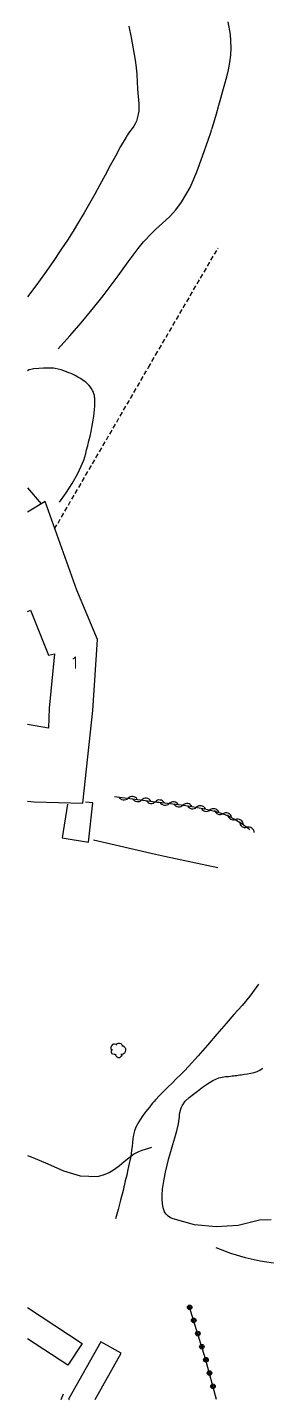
# Model space of a CAD drawing. Header units: millimetres. Extents: x 184000 to 185000, y 152000 to 153021.
# Drawn here: x 184000 to 184026.9, y 152000 to 152149.9 of the extents above; entities that cross this region are included whole.
import ezdxf
from ezdxf.enums import TextEntityAlignment as Align

# ---------------------------------------------------------------- set-up
doc = ezdxf.new("R2010")
doc.units = ezdxf.units.MM
doc.linetypes.add('DASHED', pattern=[0.75, 0.5, -0.25])
doc.layers.get('0').update_dxf_attribs({"linetype": 'CONTINUOUS'})
for name, color, linetype in [('W0017', 7, 'CONTINUOUS'), ('W0101', 7, 'CONTINUOUS'), ('W0104', 1, 'CONTINUOUS'), ('W0112', 1, 'DASHED'), ('W0211', 2, 'CONTINUOUS'), ('W0214', 2, 'CONTINUOUS'), ('W0300', 7, 'CONTINUOUS'), ('W0303', 7, 'CONTINUOUS'), ('W0310', 3, 'CONTINUOUS'), ('W0323', 7, 'CONTINUOUS'), ('W0330', 7, 'CONTINUOUS'), ('W0510', 5, 'CONTINUOUS'), ('W0991', 7, 'CONTINUOUS')]:
    doc.layers.add(name, color=color, linetype=linetype)
doc.styles.get("Standard").update_dxf_attribs({"font": 'romans.shx', "width": 0.85})

# ---------------------------------------------------------------- blocks, each defined once
blk = doc.blocks.new('T300')
for p, q in [((-0.8, 0.51), (-0.86, 0.34)), ((-0.86, 0.34), (-0.86, 0.17)), ((-0.86, 0.17), (-0.74, 0.06)), ((-0.69, 0.63), (-0.8, 0.51)), ((-0.8, -0.06), (-0.74, 0.06)), ((-0.74, 0.06), (-0.69, 0.11)), ((-0.57, 0.69), (-0.69, 0.63)), ((-0.46, 0.69), (-0.57, 0.69)), ((-0.29, 0.63), (-0.46, 0.69)), ((-0.29, 0.63), (-0.17, 0.74)), ((-0.23, 0.57), (-0.29, 0.63)), ((-0.17, 0.74), (-0.06, 0.8)), ((-0.06, 0.8), (0.06, 0.8)), ((0.06, 0.8), (0.23, 0.74)), ((0.23, 0.74), (0.34, 0.63)), ((0.34, 0.63), (0.4, 0.51)), ((0.46, 0.46), (0.34, 0.46)), ((0.4, 0.51), (0.4, 0.46)), ((0.57, 0.4), (0.46, 0.46)), ((0.57, 0.4), (0.69, 0.29)), ((0.69, 0.29), (0.74, 0.17)), ((0.74, 0.06), (0.69, -0.17)), ((0.74, 0.17), (0.74, 0.06)), ((-0.8, -0.17), (-0.8, -0.06)), ((-0.8, -0.23), (-0.8, -0.17)), ((-0.74, -0.34), (-0.8, -0.23)), ((-0.69, -0.4), (-0.74, -0.34)), ((-0.51, -0.46), (-0.69, -0.4)), ((-0.4, -0.46), (-0.51, -0.46)), ((-0.4, -0.46), (-0.34, -0.46)), ((-0.34, -0.46), (-0.34, -0.4)), ((-0.34, -0.51), (-0.34, -0.46)), ((-0.29, -0.63), (-0.34, -0.51)), ((-0.17, -0.74), (-0.29, -0.63)), ((-0.06, -0.8), (-0.17, -0.74)), ((0.06, -0.8), (-0.06, -0.8)), ((0.17, -0.74), (0.06, -0.8)), ((0.23, -0.69), (0.17, -0.74)), ((0.29, -0.46), (0.23, -0.46)), ((0.29, -0.63), (0.23, -0.69)), ((0.46, -0.4), (0.29, -0.46)), ((0.34, -0.51), (0.29, -0.63)), ((0.34, -0.51), (0.34, -0.46)), ((0.57, -0.34), (0.46, -0.4)), ((0.63, -0.29), (0.57, -0.34)), ((0.69, -0.17), (0.63, -0.29))]:
    blk.add_line(p, q)
blk = doc.blocks.new('t323o')
at = {"color": 0, "linetype": 'Continuous'}
for radius in [0.25, 0.15]:
    blk.add_circle((0, 0), radius, dxfattribs=at)
blk = doc.blocks.new('t310o')
at = {"color": 0, "linetype": 'Continuous'}
for centre, start, end in [((-0.5, 0.38), 216.8699, 323.1304), ((0.5, -0.37), 36.8699, 143.1303)]:
    blk.add_arc(centre, 0.625, start, end, dxfattribs=at)

msp = doc.modelspace()

# ---------------------------------------------------------------- linework, layer by layer
at = {"layer": 'W0017'}
msp.add_lwpolyline([(184003.69, 152000), (184003.93, 152000.63)], dxfattribs=at)
at = {"layer": 'W0101'}
for points in [[(184000, 152065.38), (184000.74, 152065.31), (184006.04, 152065.14), (184007.14, 152075.29), (184007.66, 152083.04), (184005.38, 152088.43), (184001.92, 152098.1), (184000, 152096.95)], [(184000, 152086.08), (184000.35, 152086.23), (184002.3, 152081.31), (184002.96, 152081.47), (184002.39, 152075.53), (184002.3, 152073.36), (184000, 152073.74)]]:
    msp.add_lwpolyline(points, dxfattribs=at)
at = {"layer": 'W0104'}
for points in [[(184000, 152099.6), (184001.5, 152097.86)], [(184004.39, 152065.06), (184003.79, 152061.35), (184006.65, 152060.88), (184007.14, 152065.2), (184006.35, 152065.28)], [(184000, 152010.04), (184005.96, 152006.13), (184004.41, 152003.75), (184000, 152006.64)], [(184007.41, 152000), (184010.25, 152005.06), (184008, 152006.32), (184004.48, 152000.05)], [(184004.48, 152000.05), (184004.57, 152000)]]:
    msp.add_lwpolyline(points, dxfattribs=at)
at = {"layer": 'W0112'}
for points in [[(184014, 152114.1), (184020.83, 152125.82)], [(184002.96, 152095.11), (184013.22, 152112.75), (184014, 152114.1)]]:
    msp.add_lwpolyline(points, dxfattribs=at)
at = {"layer": 'W0211'}
for points in [[(184011.07, 152150.05), (184011.33, 152148.81), (184011.56, 152147.57), (184011.76, 152146.32), (184011.86, 152145.53), (184011.93, 152144.74), (184011.99, 152143.95), (184012.03, 152143.15), (184012.08, 152142.36), (184012.15, 152141.56), (184012.15, 152140.74), (184012, 152139.94), (184011.9, 152139.65), (184011.77, 152139.38), (184011.62, 152139.12), (184011.45, 152138.87), (184011.27, 152138.64), (184011.09, 152138.4), (184010.92, 152138.16), (184010.77, 152137.9), (184010.18, 152136.88), (184009.61, 152135.84), (184009.04, 152134.81), (184008.48, 152133.76), (184007.92, 152132.72), (184007.35, 152131.69), (184006.77, 152130.65), (184006.18, 152129.63), (184005.59, 152128.64), (184004.98, 152127.65), (184004.36, 152126.67), (184003.73, 152125.7), (184002.81, 152124.34), (184001.86, 152122.99), (184000.9, 152121.66), (184000, 152120.46)], [(184003.51, 152098.05), (184004.23, 152099.05), (184004.89, 152100.09), (184005.49, 152101.17), (184006.01, 152102.28), (184006.15, 152102.64), (184006.26, 152103), (184006.36, 152103.37), (184006.45, 152103.74), (184006.59, 152104.24), (184006.72, 152104.75), (184006.84, 152105.26), (184006.95, 152105.77), (184007.03, 152106.18), (184007.12, 152106.59), (184007.19, 152107.01), (184007.25, 152107.42), (184007.29, 152107.79), (184007.33, 152108.16), (184007.35, 152108.53), (184007.36, 152108.9), (184007.36, 152109), (184007.36, 152109.1), (184007.36, 152109.2), (184007.36, 152109.3), (184007.35, 152109.4), (184007.34, 152109.5), (184007.33, 152109.6), (184007.31, 152109.7), (184007.26, 152109.88), (184007.2, 152110.06), (184007.12, 152110.23), (184007.03, 152110.39), (184006.89, 152110.59), (184006.73, 152110.79), (184006.56, 152110.96), (184006.37, 152111.13), (184006.1, 152111.34), (184005.81, 152111.54), (184005.52, 152111.71), (184005.22, 152111.87), (184004.99, 152111.98), (184004.76, 152112.08), (184004.52, 152112.17), (184004.28, 152112.26), (184003.98, 152112.37), (184003.67, 152112.48), (184003.36, 152112.57), (184003.04, 152112.64), (184002.85, 152112.67), (184002.66, 152112.68), (184002.47, 152112.67), (184002.28, 152112.67), (184001.75, 152112.66), (184001.23, 152112.65), (184000.7, 152112.6), (184000.19, 152112.48), (184000, 152112.4)]]:
    msp.add_lwpolyline(points, dxfattribs=at)
at = {"layer": 'W0214'}
for points in [[(184020.14, 152138.78), (184020.37, 152139.49), (184020.65, 152140.45), (184020.91, 152141.42), (184021.12, 152142.19), (184021.34, 152142.96), (184021.57, 152143.73), (184021.78, 152144.5), (184021.97, 152145.28), (184022.12, 152146.08), (184022.22, 152146.88), (184022.26, 152147.69), (184022.17, 152149.11), (184021.94, 152150.5)], [(184014, 152127.82), (184014.76, 152128.51), (184015.51, 152129.22), (184016.22, 152129.98), (184016.84, 152130.81), (184017.76, 152132.42), (184018.49, 152134.12), (184019.12, 152135.85), (184019.73, 152137.58), (184020.06, 152138.53), (184020.12, 152138.72)], [(184003.37, 152114.79), (184004.63, 152116.2), (184005.86, 152117.64), (184007.08, 152119.09), (184008.27, 152120.56), (184008.83, 152121.29), (184009.38, 152122.03), (184009.92, 152122.78), (184010.46, 152123.53), (184010.99, 152124.28), (184011.54, 152125.02), (184012.11, 152125.76), (184012.69, 152126.47), (184013, 152126.82), (184013.33, 152127.16), (184013.66, 152127.49), (184014, 152127.82)]]:
    msp.add_lwpolyline(points, dxfattribs=at)
at = {"layer": 'W0303'}
msp.add_lwpolyline([(184000, 152026.68), (184000.6, 152026.44), (184002.23, 152025.74), (184003.92, 152024.98), (184005.74, 152024.44), (184007.64, 152024.38), (184008.31, 152024.54), (184008.94, 152024.82), (184009.52, 152025.18), (184010.06, 152025.58), (184010.56, 152025.99), (184011.06, 152026.41), (184011.6, 152026.79), (184012.18, 152027.1), (184012.52, 152027.25), (184012.88, 152027.37), (184013.24, 152027.48), (184013.6, 152027.57)], dxfattribs=at)
at = {"layer": 'W0310'}
for points in [[(184009.51, 152065.89), (184014, 152065.31)], [(184014, 152065.31), (184014.1, 152065.29), (184014.2, 152065.28), (184014.3, 152065.27), (184014.4, 152065.25), (184015.59, 152065.1), (184016.78, 152064.96), (184017.97, 152064.79), (184019.16, 152064.57), (184019.86, 152064.41), (184020.56, 152064.25), (184021.26, 152064.04), (184021.93, 152063.77), (184022.69, 152063.38), (184023.41, 152062.93), (184024.09, 152062.43), (184024.3, 152062.25)]]:
    msp.add_lwpolyline(points, dxfattribs=at)
at = {"layer": 'W0323'}
msp.add_lwpolyline([(184020.66, 152000), (184019.46, 152004.45), (184017.67, 152010.22)], dxfattribs=at)
at = {"layer": 'W0330'}
for points in [[(184007.23, 152061.13), (184014, 152059.59)], [(184014, 152059.59), (184014.98, 152059.37), (184020.8, 152058.11)]]:
    msp.add_lwpolyline(points, dxfattribs=at)
at = {"layer": 'W0510'}
for points in [[(184025.22, 152045.39), (184025.07, 152045.13), (184024.3, 152044.06), (184023.44, 152043.05), (184022.55, 152042.07), (184021.69, 152041.09), (184020.67, 152039.91), (184019.66, 152038.72), (184018.63, 152037.55), (184017.59, 152036.39), (184017.15, 152035.93), (184016.7, 152035.47), (184016.25, 152035.02), (184015.79, 152034.57), (184015.33, 152034.13), (184014.88, 152033.68), (184014.43, 152033.22), (184014, 152032.75)], [(184025.34, 152019.6), (184023.01, 152019.03), (184020.62, 152018.86), (184018.23, 152019.1), (184015.91, 152019.73), (184015.63, 152019.86), (184015.38, 152020.03), (184015.16, 152020.25), (184014.98, 152020.5), (184014.81, 152020.95), (184014.74, 152021.42), (184014.73, 152021.89), (184014.73, 152022.35), (184014.73, 152022.56), (184014.74, 152022.78), (184014.76, 152023), (184014.79, 152023.22), (184014.82, 152023.43), (184014.85, 152023.65), (184014.89, 152023.86), (184014.92, 152024.08), (184015.08, 152024.84), (184015.26, 152025.6), (184015.46, 152026.36), (184015.67, 152027.11), (184015.89, 152027.86), (184016.1, 152028.61), (184016.3, 152029.37), (184016.49, 152030.12), (184016.54, 152030.37), (184016.57, 152030.62), (184016.6, 152030.87), (184016.62, 152031.12), (184016.66, 152031.37), (184016.71, 152031.62), (184016.79, 152031.87), (184016.9, 152032.1), (184017.24, 152032.59), (184017.67, 152033), (184018.12, 152033.35), (184018.58, 152033.7), (184019.12, 152034.11), (184019.67, 152034.5), (184020.26, 152034.85), (184020.89, 152035.13), (184021.25, 152035.23), (184021.63, 152035.28), (184022, 152035.31), (184022.37, 152035.35), (184022.54, 152035.37), (184022.7, 152035.39), (184022.87, 152035.42), (184023.03, 152035.44), (184023.2, 152035.46), (184023.36, 152035.49), (184023.53, 152035.51), (184023.69, 152035.54), (184024.04, 152035.6), (184024.4, 152035.65), (184024.75, 152035.73), (184025.09, 152035.84), (184025.38, 152035.98), (184025.65, 152036.15), (184025.72, 152036.2)], [(184014, 152032.75), (184013.84, 152032.56), (184013.67, 152032.37), (184013.51, 152032.19), (184013.36, 152031.99), (184012.93, 152031.47), (184012.52, 152030.93), (184012.15, 152030.35), (184011.85, 152029.74), (184011.7, 152029.34), (184011.6, 152028.92), (184011.52, 152028.5), (184011.46, 152028.08), (184011.42, 152027.66), (184011.37, 152027.25), (184011.31, 152026.83), (184011.24, 152026.41), (184011.11, 152025.78), (184010.98, 152025.15), (184010.84, 152024.51), (184010.69, 152023.88), (184010.44, 152022.84), (184010.18, 152021.8), (184009.9, 152020.77), (184009.62, 152019.73)], [(184026.62, 152019.64), (184025.34, 152019.6)], [(184020.59, 152016.6), (184022.16, 152016), (184023.77, 152015.51), (184025.41, 152015.14), (184026.88, 152014.93)]]:
    msp.add_lwpolyline(points, dxfattribs=at)

# ---------------------------------------------------------------- block references
at = {"layer": 'W0300'}
msp.add_blockref('T300', (184009.98, 152038.15), dxfattribs=at)
at = {"layer": 'W0310'}
for p, rotation in [((184010.99, 152065.69), 352.6754762727574), ((184012.48, 152065.5), 352.6754762727574), ((184013.97, 152065.31), 352.6754762727574), ((184015.49, 152065.11), 352.6867358755787), ((184016.98, 152064.93), 351.9567726106075), ((184018.46, 152064.7), 349.4381120801036), ((184019.93, 152064.4), 346.6795132656297), ((184021.37, 152064), 338.0727231806997), ((184022.73, 152063.36), 328.1828695491882), ((184023.97, 152062.52), 323.6686438475072)]:
    msp.add_blockref('t310o', p, dxfattribs=dict(at, rotation=rotation))
at = {"layer": 'W0323'}
for p, rotation in [((184017.72, 152010.08), 107.2014959870002), ((184018.16, 152008.65), 107.2014959870002), ((184018.61, 152007.21), 107.2014959870002), ((184019.05, 152005.78), 107.2014959870002), ((184019.49, 152004.35), 105.0269545107076), ((184019.88, 152002.9), 105.0269545107076), ((184020.27, 152001.45), 105.0269545107076)]:
    msp.add_blockref('t323o', p, dxfattribs=dict(at, rotation=rotation))

# ---------------------------------------------------------------- texts
at = {"layer": 'W0991'}
msp.add_text('1', height=1.25, dxfattribs=at).set_placement((184005.18, 152080.5), align=Align.MIDDLE_CENTER)

doc.saveas('drawing.dxf')
